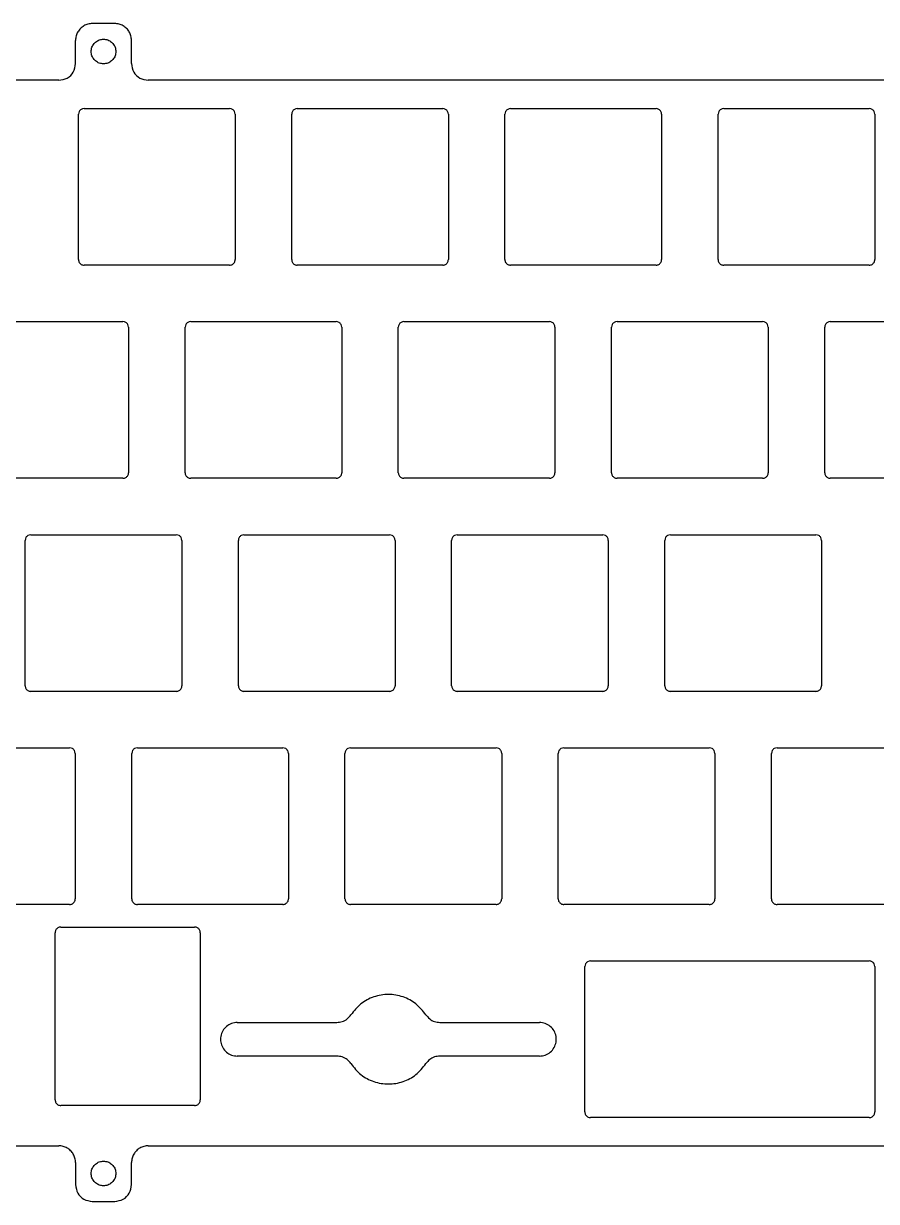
# Model space of a CAD drawing. Extents: x 0 to 305, y -146 to 105.
# Drawn here: x 74 to 150.2, y -146.5 to -41.2 of the extents above; entities that cross this region are included whole.
import ezdxf

# ---------------------------------------------------------------- set-up
doc = ezdxf.new("R2010")
doc.units = 0
doc.layers.add('Facebinder', color=7, linetype='CONTINUOUS')

msp = doc.modelspace()

# ---------------------------------------------------------------- linework, layer by layer
at = {"layer": 'Facebinder', "color": 7}
for points in [[(82.095165, -41.182013), (80.095165, -41.182013)], [(78.595165, -44.757036), (78.595165, -42.682015)], [(83.595165, -44.757036), (83.595165, -42.682015)], [(77.095166, -46.257012), (13.657681, -46.257012)], [(219.970634, -46.257012), (85.095164, -46.257012)], [(78.857465, -62.282715), (78.857465, -49.282019)], [(79.357467, -48.782036), (92.358163, -48.782036)], [(92.858162, -49.282019), (92.858162, -62.282715)], [(97.906662, -62.282715), (97.906662, -49.282019)], [(98.406661, -48.782036), (111.406658, -48.782036)], [(111.90666, -49.282019), (111.90666, -62.282715)], [(116.956658, -62.282715), (116.956658, -49.282019)], [(117.456656, -48.782036), (130.457654, -48.782036)], [(130.957656, -49.282019), (130.957656, -62.282715)], [(136.006653, -62.282715), (136.006653, -49.282019)], [(136.506652, -48.782036), (149.50765, -48.782036)], [(150.007651, -49.282019), (150.007651, -62.282715)], [(92.358163, -62.782724), (79.357467, -62.782724)], [(111.406658, -62.782724), (98.406661, -62.782724)], [(130.457654, -62.782724), (117.456656, -62.782724)], [(149.50765, -62.782724), (136.506652, -62.782724)], [(69.832469, -67.832031), (82.833165, -67.832031)], [(83.333164, -68.332014), (83.333164, -81.33271)], [(88.382463, -81.33271), (88.382463, -68.332014)], [(88.882465, -67.832031), (101.88266, -67.832031)], [(102.382662, -68.332014), (102.382662, -81.33271)], [(107.43166, -81.33271), (107.43166, -68.332014)], [(107.931659, -67.832031), (120.932656, -67.832031)], [(121.432658, -68.332014), (121.432658, -81.33271)], [(126.481655, -81.33271), (126.481655, -68.332014)], [(126.981654, -67.832031), (139.982652, -67.832031)], [(140.482653, -68.332014), (140.482653, -81.33271)], [(145.531651, -81.33271), (145.531651, -68.332014)], [(146.03165, -67.832031), (159.032648, -67.832031)], [(82.833165, -81.83272), (69.832469, -81.83272)], [(101.88266, -81.83272), (88.882465, -81.83272)], [(120.932656, -81.83272), (107.931659, -81.83272)], [(139.982652, -81.83272), (126.981654, -81.83272)], [(159.032648, -81.83272), (146.03165, -81.83272)], [(74.094966, -100.382706), (74.094966, -87.38201)], [(74.594968, -86.882027), (87.594164, -86.882027)], [(88.094165, -87.38201), (88.094165, -100.382706)], [(93.144962, -100.382706), (93.144962, -87.38201)], [(93.644662, -86.882027), (106.643659, -86.882027)], [(107.143661, -87.38201), (107.143661, -100.382706)], [(112.194659, -100.382706), (112.194659, -87.38201)], [(112.694658, -86.882027), (125.693655, -86.882027)], [(126.193656, -87.38201), (126.193656, -100.382706)], [(131.244654, -100.382706), (131.244654, -87.38201)], [(131.744653, -86.882027), (144.743651, -86.882027)], [(145.243652, -87.38201), (145.243652, -100.382706)], [(87.594164, -100.882716), (74.594968, -100.882716)], [(106.643659, -100.882716), (93.644662, -100.882716)], [(125.693655, -100.882716), (112.694658, -100.882716)], [(144.743651, -100.882716), (131.744653, -100.882716)], [(65.06997, -105.932023), (78.069166, -105.932023)], [(84.119966, -105.932023), (97.118661, -105.932023)], [(103.16966, -105.932023), (116.168657, -105.932023)], [(122.219655, -105.932023), (135.218653, -105.932023)], [(141.269651, -105.932023), (154.268648, -105.932023)], [(78.569167, -106.432006), (78.569167, -119.432808)], [(83.619964, -119.432808), (83.619964, -106.432006)], [(97.618663, -106.432006), (97.618663, -119.432808)], [(102.669661, -119.432808), (102.669661, -106.432006)], [(116.668659, -106.432006), (116.668659, -119.432808)], [(121.719657, -119.432808), (121.719657, -106.432006)], [(135.718654, -106.432006), (135.718654, -119.432808)], [(140.769652, -119.432808), (140.769652, -106.432006)], [(78.069166, -119.932817), (65.06997, -119.932817)], [(97.118661, -119.932817), (84.119966, -119.932817)], [(116.168657, -119.932817), (103.16966, -119.932817)], [(135.218653, -119.932817), (122.219655, -119.932817)], [(154.268648, -119.932817), (141.269651, -119.932817)], [(77.274842, -121.957349), (89.232662, -121.957482)], [(76.774843, -137.407458), (76.774843, -122.457365)], [(89.732661, -122.457491), (89.732661, -137.407584)], [(124.60073, -124.981992), (149.505848, -124.981992)], [(124.100731, -138.482671), (124.100731, -125.481975)], [(150.007649, -125.481975), (150.007649, -138.482671)], [(93.047815, -130.482678), (101.938813, -130.482678)], [(111.15781, -130.482678), (120.047808, -130.482678)], [(101.938813, -133.482682), (93.047815, -133.482682)], [(120.047808, -133.482682), (111.15781, -133.482682)], [(89.232662, -137.907593), (77.274842, -137.907461)], [(149.505848, -138.982681), (124.60073, -138.982681)], [(13.657681, -141.507705), (77.095166, -141.507705)], [(85.095164, -141.507705), (219.970634, -141.507705)], [(78.595165, -143.007707), (78.595165, -144.982715)], [(83.595165, -144.982715), (83.595165, -143.007707)], [(80.095165, -146.48269), (82.095165, -146.48269)]]:
    msp.add_lwpolyline(points, dxfattribs=at)
for points in [[(82.195165, -43.682034)], [(82.195165, -143.982696)]]:
    msp.add_lwpolyline(points, close=True, dxfattribs=at)
for points, knots in [([(80.095165, -41.182013), (79.963895, -41.192013), (79.702441, -41.211929), (79.336679, -41.369317), (79.021917, -41.608767), (78.782467, -41.92353), (78.62508, -42.289292), (78.605164, -42.550745), (78.595165, -42.682015)], [0, 0, 0, 0, 0.392663, 0.782076, 1.174738, 1.567401, 1.956814, 2.349477, 2.349477, 2.349477, 2.349477]), ([(83.595165, -42.682015), (83.585166, -42.550745), (83.56525, -42.289292), (83.407862, -41.92353), (83.168413, -41.608767), (82.853651, -41.369317), (82.487889, -41.211929), (82.226435, -41.192013), (82.095165, -41.182013)], [0, 0, 0, 0, 0.392663, 0.782076, 1.174738, 1.567401, 1.956814, 2.349477, 2.349477, 2.349477, 2.349477]), ([(82.195165, -43.682034), (82.182077, -43.553381), (82.156088, -43.297918), (81.953658, -42.960264), (81.657163, -42.709213), (81.289955, -42.576059), (80.900291, -42.576059), (80.533595, -42.709213), (80.235056, -42.960264), (80.040222, -43.297918), (79.972475, -43.682034), (80.040222, -44.066151), (80.235056, -44.403805), (80.533595, -44.654855), (80.900291, -44.78801), (81.289955, -44.78801), (81.657163, -44.654855), (81.953658, -44.403805), (82.156088, -44.066151), (82.182077, -43.810687), (82.195165, -43.682034)], [0, 0, 0, 0, 0.38398, 0.762462, 1.146442, 1.530422, 1.908904, 2.292884, 2.676864, 3.055346, 3.439326, 3.823306, 4.201788, 4.585768, 4.969748, 5.34823, 5.73221, 6.11619, 6.494671, 6.878652, 6.878652, 6.878652, 6.878652]), ([(77.095166, -46.257012), (77.358002, -46.215755), (77.875878, -46.134465), (78.472606, -45.537747), (78.553904, -45.019871), (78.595165, -44.757036)], [0, 0, 0, 0, 0.78428, 1.5453, 2.32958, 2.32958, 2.32958, 2.32958]), ([(83.595165, -44.757036), (83.636426, -45.019871), (83.717724, -45.537747), (84.314452, -46.134465), (84.832328, -46.215755), (85.095164, -46.257012)], [0, 0, 0, 0, 0.78428, 1.5453, 2.32958, 2.32958, 2.32958, 2.32958]), ([(79.357467, -48.782036), (79.269855, -48.795787), (79.097231, -48.822883), (78.898322, -49.021785), (78.87122, -49.194408), (78.857465, -49.282019)], [0, 0, 0, 0, 0.261424, 0.515095, 0.77652, 0.77652, 0.77652, 0.77652]), ([(92.858162, -49.282019), (92.844407, -49.194408), (92.817305, -49.021786), (92.618397, -48.822884), (92.445774, -48.795788), (92.358163, -48.782036)], [0, 0, 0, 0, 0.261424, 0.515094, 0.776517, 0.776517, 0.776517, 0.776517]), ([(98.406661, -48.782036), (98.31905, -48.795788), (98.146427, -48.822884), (97.947519, -49.021786), (97.920417, -49.194408), (97.906662, -49.282019)], [0, 0, 0, 0, 0.261424, 0.515094, 0.776517, 0.776517, 0.776517, 0.776517]), ([(111.90666, -49.282019), (111.892905, -49.194408), (111.865803, -49.021785), (111.666893, -48.822883), (111.494269, -48.795787), (111.406658, -48.782036)], [0, 0, 0, 0, 0.261424, 0.515095, 0.77652, 0.77652, 0.77652, 0.77652]), ([(117.456656, -48.782036), (117.369046, -48.795788), (117.196422, -48.822884), (116.997514, -49.021786), (116.970412, -49.194408), (116.956658, -49.282019)], [0, 0, 0, 0, 0.261424, 0.515094, 0.776517, 0.776517, 0.776517, 0.776517]), ([(130.957656, -49.282019), (130.943901, -49.194408), (130.916799, -49.021785), (130.717889, -48.822883), (130.545265, -48.795787), (130.457654, -48.782036)], [0, 0, 0, 0, 0.261424, 0.515095, 0.77652, 0.77652, 0.77652, 0.77652]), ([(136.506652, -48.782036), (136.419041, -48.795788), (136.246418, -48.822884), (136.04751, -49.021786), (136.020408, -49.194408), (136.006653, -49.282019)], [0, 0, 0, 0, 0.261424, 0.515094, 0.776517, 0.776517, 0.776517, 0.776517]), ([(150.007651, -49.282019), (149.993896, -49.194408), (149.966794, -49.021785), (149.767885, -48.822883), (149.595261, -48.795787), (149.50765, -48.782036)], [0, 0, 0, 0, 0.261424, 0.515095, 0.77652, 0.77652, 0.77652, 0.77652]), ([(78.857465, -62.282715), (78.860798, -62.326472), (78.867435, -62.413625), (78.919896, -62.535548), (78.999713, -62.64047), (79.104635, -62.720289), (79.226557, -62.772753), (79.313709, -62.779391), (79.357467, -62.782724)], [0, 0, 0, 0, 0.130889, 0.260695, 0.391585, 0.522474, 0.65228, 0.783169, 0.783169, 0.783169, 0.783169]), ([(92.358163, -62.782724), (92.40192, -62.779391), (92.489072, -62.772752), (92.610993, -62.720288), (92.715914, -62.64047), (92.795731, -62.535547), (92.848192, -62.413624), (92.854829, -62.326472), (92.858162, -62.282715)], [0, 0, 0, 0, 0.130889, 0.260694, 0.391583, 0.522472, 0.652278, 0.783167, 0.783167, 0.783167, 0.783167]), ([(97.906662, -62.282715), (97.909994, -62.326472), (97.916631, -62.413624), (97.969093, -62.535547), (98.048909, -62.64047), (98.15383, -62.720288), (98.275752, -62.772752), (98.362904, -62.779391), (98.406661, -62.782724)], [0, 0, 0, 0, 0.130889, 0.260694, 0.391583, 0.522472, 0.652278, 0.783167, 0.783167, 0.783167, 0.783167]), ([(111.406658, -62.782724), (111.450415, -62.779391), (111.537568, -62.772753), (111.65949, -62.720289), (111.764412, -62.64047), (111.844228, -62.535548), (111.89669, -62.413625), (111.903327, -62.326472), (111.90666, -62.282715)], [0, 0, 0, 0, 0.130889, 0.260695, 0.391585, 0.522474, 0.65228, 0.783169, 0.783169, 0.783169, 0.783169]), ([(116.956658, -62.282715), (116.95999, -62.326472), (116.966627, -62.413624), (117.019088, -62.535547), (117.098905, -62.64047), (117.203826, -62.720288), (117.325747, -62.772752), (117.412899, -62.779391), (117.456656, -62.782724)], [0, 0, 0, 0, 0.130889, 0.260694, 0.391583, 0.522472, 0.652278, 0.783167, 0.783167, 0.783167, 0.783167]), ([(130.457654, -62.782724), (130.501411, -62.779391), (130.588564, -62.772753), (130.710486, -62.720289), (130.815408, -62.64047), (130.895224, -62.535548), (130.947686, -62.413625), (130.954323, -62.326472), (130.957656, -62.282715)], [0, 0, 0, 0, 0.130889, 0.260695, 0.391585, 0.522474, 0.65228, 0.783169, 0.783169, 0.783169, 0.783169]), ([(136.006653, -62.282715), (136.009986, -62.326472), (136.016623, -62.413624), (136.069084, -62.535547), (136.1489, -62.64047), (136.253821, -62.720288), (136.375743, -62.772752), (136.462895, -62.779391), (136.506652, -62.782724)], [0, 0, 0, 0, 0.130889, 0.260694, 0.391583, 0.522472, 0.652278, 0.783167, 0.783167, 0.783167, 0.783167]), ([(149.50765, -62.782724), (149.551407, -62.779391), (149.638559, -62.772753), (149.760482, -62.720289), (149.865403, -62.64047), (149.94522, -62.535548), (149.997682, -62.413625), (150.004319, -62.326472), (150.007651, -62.282715)], [0, 0, 0, 0, 0.130889, 0.260695, 0.391585, 0.522474, 0.65228, 0.783169, 0.783169, 0.783169, 0.783169]), ([(83.333164, -68.332014), (83.319409, -68.244404), (83.292307, -68.071782), (83.093399, -67.87288), (82.920776, -67.845784), (82.833165, -67.832031)], [0, 0, 0, 0, 0.261424, 0.515094, 0.776517, 0.776517, 0.776517, 0.776517]), ([(88.882465, -67.832031), (88.794853, -67.845783), (88.622229, -67.872879), (88.42332, -68.071781), (88.396218, -68.244404), (88.382463, -68.332014)], [0, 0, 0, 0, 0.261424, 0.515095, 0.77652, 0.77652, 0.77652, 0.77652]), ([(102.382662, -68.332014), (102.368907, -68.244404), (102.341805, -68.071781), (102.142896, -67.872879), (101.970272, -67.845783), (101.88266, -67.832031)], [0, 0, 0, 0, 0.261424, 0.515095, 0.77652, 0.77652, 0.77652, 0.77652]), ([(107.931659, -67.832031), (107.844048, -67.845784), (107.671424, -67.87288), (107.472516, -68.071782), (107.445415, -68.244404), (107.43166, -68.332014)], [0, 0, 0, 0, 0.261424, 0.515094, 0.776517, 0.776517, 0.776517, 0.776517]), ([(121.432658, -68.332014), (121.418903, -68.244404), (121.391801, -68.071781), (121.192891, -67.872879), (121.020267, -67.845783), (120.932656, -67.832031)], [0, 0, 0, 0, 0.261424, 0.515095, 0.77652, 0.77652, 0.77652, 0.77652]), ([(126.981654, -67.832031), (126.894043, -67.845784), (126.72142, -67.87288), (126.522512, -68.071782), (126.49541, -68.244404), (126.481655, -68.332014)], [0, 0, 0, 0, 0.261424, 0.515094, 0.776517, 0.776517, 0.776517, 0.776517]), ([(140.482653, -68.332014), (140.468898, -68.244404), (140.441796, -68.071781), (140.242887, -67.872879), (140.070263, -67.845783), (139.982652, -67.832031)], [0, 0, 0, 0, 0.261424, 0.515095, 0.77652, 0.77652, 0.77652, 0.77652]), ([(146.03165, -67.832031), (145.944039, -67.845784), (145.771416, -67.87288), (145.572508, -68.071782), (145.545406, -68.244404), (145.531651, -68.332014)], [0, 0, 0, 0, 0.261424, 0.515094, 0.776517, 0.776517, 0.776517, 0.776517]), ([(82.833165, -81.83272), (82.876922, -81.829387), (82.964074, -81.822748), (83.085996, -81.770284), (83.190917, -81.690465), (83.270733, -81.585542), (83.323194, -81.46362), (83.329831, -81.376468), (83.333164, -81.33271)], [0, 0, 0, 0, 0.130889, 0.260694, 0.391583, 0.522472, 0.652278, 0.783167, 0.783167, 0.783167, 0.783167]), ([(88.382463, -81.33271), (88.385795, -81.376468), (88.392433, -81.46362), (88.444894, -81.585543), (88.524711, -81.690466), (88.629633, -81.770285), (88.751555, -81.822748), (88.838707, -81.829387), (88.882465, -81.83272)], [0, 0, 0, 0, 0.130889, 0.260695, 0.391585, 0.522474, 0.65228, 0.783169, 0.783169, 0.783169, 0.783169]), ([(101.88266, -81.83272), (101.926418, -81.829387), (102.01357, -81.822748), (102.135492, -81.770285), (102.240414, -81.690466), (102.320231, -81.585543), (102.372692, -81.46362), (102.37933, -81.376468), (102.382662, -81.33271)], [0, 0, 0, 0, 0.130889, 0.260695, 0.391585, 0.522474, 0.65228, 0.783169, 0.783169, 0.783169, 0.783169]), ([(107.43166, -81.33271), (107.434992, -81.376468), (107.441629, -81.46362), (107.494091, -81.585542), (107.573907, -81.690465), (107.678828, -81.770284), (107.800749, -81.822748), (107.887901, -81.829387), (107.931659, -81.83272)], [0, 0, 0, 0, 0.130889, 0.260694, 0.391583, 0.522472, 0.652278, 0.783167, 0.783167, 0.783167, 0.783167]), ([(120.932656, -81.83272), (120.976413, -81.829387), (121.063566, -81.822748), (121.185488, -81.770285), (121.29041, -81.690466), (121.370226, -81.585543), (121.422688, -81.46362), (121.429325, -81.376468), (121.432658, -81.33271)], [0, 0, 0, 0, 0.130889, 0.260695, 0.391585, 0.522474, 0.65228, 0.783169, 0.783169, 0.783169, 0.783169]), ([(126.481655, -81.33271), (126.484988, -81.376468), (126.491625, -81.46362), (126.544086, -81.585542), (126.623903, -81.690465), (126.728824, -81.770284), (126.850745, -81.822748), (126.937897, -81.829387), (126.981654, -81.83272)], [0, 0, 0, 0, 0.130889, 0.260694, 0.391583, 0.522472, 0.652278, 0.783167, 0.783167, 0.783167, 0.783167]), ([(139.982652, -81.83272), (140.026409, -81.829387), (140.113562, -81.822748), (140.235484, -81.770285), (140.340405, -81.690466), (140.420222, -81.585543), (140.472684, -81.46362), (140.479321, -81.376468), (140.482653, -81.33271)], [0, 0, 0, 0, 0.130889, 0.260695, 0.391585, 0.522474, 0.65228, 0.783169, 0.783169, 0.783169, 0.783169]), ([(145.531651, -81.33271), (145.534983, -81.376468), (145.541621, -81.46362), (145.594082, -81.585542), (145.673898, -81.690465), (145.778819, -81.770284), (145.900741, -81.822748), (145.987893, -81.829387), (146.03165, -81.83272)], [0, 0, 0, 0, 0.130889, 0.260694, 0.391583, 0.522472, 0.652278, 0.783167, 0.783167, 0.783167, 0.783167]), ([(74.594968, -86.882027), (74.507357, -86.895779), (74.334733, -86.922875), (74.135823, -87.121776), (74.108721, -87.294399), (74.094966, -87.38201)], [0, 0, 0, 0, 0.261424, 0.515095, 0.77652, 0.77652, 0.77652, 0.77652]), ([(88.094165, -87.38201), (88.08041, -87.294399), (88.053308, -87.121776), (87.854399, -86.922875), (87.681775, -86.895779), (87.594164, -86.882027)], [0, 0, 0, 0, 0.261424, 0.515095, 0.77652, 0.77652, 0.77652, 0.77652]), ([(93.644662, -86.882027), (93.557051, -86.895779), (93.384428, -86.922876), (93.18552, -87.121777), (93.158418, -87.2944), (93.144663, -87.38201)], [0, 0, 0, 0, 0.261424, 0.515094, 0.776517, 0.776517, 0.776517, 0.776517]), ([(107.143661, -87.38201), (107.129906, -87.294399), (107.102804, -87.121776), (106.903894, -86.922875), (106.73127, -86.895779), (106.643659, -86.882027)], [0, 0, 0, 0, 0.261424, 0.515095, 0.77652, 0.77652, 0.77652, 0.77652]), ([(112.694658, -86.882027), (112.607047, -86.895779), (112.434423, -86.922876), (112.235515, -87.121777), (112.208414, -87.2944), (112.194659, -87.38201)], [0, 0, 0, 0, 0.261424, 0.515094, 0.776517, 0.776517, 0.776517, 0.776517]), ([(126.193656, -87.38201), (126.179901, -87.294399), (126.152799, -87.121776), (125.95389, -86.922875), (125.781266, -86.895779), (125.693655, -86.882027)], [0, 0, 0, 0, 0.261424, 0.515095, 0.77652, 0.77652, 0.77652, 0.77652]), ([(131.744653, -86.882027), (131.657042, -86.895779), (131.484419, -86.922876), (131.285511, -87.121777), (131.258409, -87.2944), (131.244654, -87.38201)], [0, 0, 0, 0, 0.261424, 0.515094, 0.776517, 0.776517, 0.776517, 0.776517]), ([(145.243652, -87.38201), (145.229897, -87.294399), (145.202795, -87.121776), (145.003886, -86.922875), (144.831262, -86.895779), (144.743651, -86.882027)], [0, 0, 0, 0, 0.261424, 0.515095, 0.77652, 0.77652, 0.77652, 0.77652]), ([(74.094966, -100.382706), (74.098299, -100.426463), (74.104936, -100.513616), (74.157398, -100.635539), (74.237214, -100.740462), (74.342136, -100.82028), (74.464058, -100.872744), (74.551211, -100.879383), (74.594968, -100.882716)], [0, 0, 0, 0, 0.130889, 0.260695, 0.391585, 0.522474, 0.65228, 0.783169, 0.783169, 0.783169, 0.783169]), ([(87.594164, -100.882716), (87.637921, -100.879383), (87.725073, -100.872744), (87.846995, -100.82028), (87.951917, -100.740462), (88.031734, -100.635539), (88.084196, -100.513616), (88.090833, -100.426463), (88.094165, -100.382706)], [0, 0, 0, 0, 0.130889, 0.260695, 0.391585, 0.522474, 0.65228, 0.783169, 0.783169, 0.783169, 0.783169]), ([(93.144663, -100.382706), (93.147995, -100.426463), (93.154632, -100.513616), (93.207094, -100.635538), (93.28691, -100.740461), (93.391831, -100.820279), (93.513753, -100.872743), (93.600905, -100.879382), (93.644662, -100.882716)], [0, 0, 0, 0, 0.130889, 0.260694, 0.391583, 0.522472, 0.652278, 0.783167, 0.783167, 0.783167, 0.783167]), ([(106.643659, -100.882716), (106.687416, -100.879383), (106.774569, -100.872744), (106.896491, -100.82028), (107.001413, -100.740462), (107.081229, -100.635539), (107.133691, -100.513616), (107.140328, -100.426463), (107.143661, -100.382706)], [0, 0, 0, 0, 0.130889, 0.260695, 0.391585, 0.522474, 0.65228, 0.783169, 0.783169, 0.783169, 0.783169]), ([(112.194659, -100.382706), (112.197991, -100.426463), (112.204628, -100.513616), (112.25709, -100.635538), (112.336906, -100.740461), (112.441827, -100.820279), (112.563748, -100.872743), (112.6509, -100.879382), (112.694658, -100.882716)], [0, 0, 0, 0, 0.130889, 0.260694, 0.391583, 0.522472, 0.652278, 0.783167, 0.783167, 0.783167, 0.783167]), ([(125.693655, -100.882716), (125.737412, -100.879383), (125.824565, -100.872744), (125.946487, -100.82028), (126.051408, -100.740462), (126.131225, -100.635539), (126.183687, -100.513616), (126.190324, -100.426463), (126.193656, -100.382706)], [0, 0, 0, 0, 0.130889, 0.260695, 0.391585, 0.522474, 0.65228, 0.783169, 0.783169, 0.783169, 0.783169]), ([(131.244654, -100.382706), (131.247987, -100.426463), (131.254624, -100.513616), (131.307085, -100.635538), (131.386902, -100.740461), (131.491823, -100.820279), (131.613744, -100.872743), (131.700896, -100.879382), (131.744653, -100.882716)], [0, 0, 0, 0, 0.130889, 0.260694, 0.391583, 0.522472, 0.652278, 0.783167, 0.783167, 0.783167, 0.783167]), ([(144.743651, -100.882716), (144.787408, -100.879383), (144.87456, -100.872744), (144.996482, -100.82028), (145.101404, -100.740462), (145.181221, -100.635539), (145.233683, -100.513616), (145.24032, -100.426463), (145.243652, -100.382706)], [0, 0, 0, 0, 0.130889, 0.260695, 0.391585, 0.522474, 0.65228, 0.783169, 0.783169, 0.783169, 0.783169]), ([(78.569167, -106.432006), (78.555412, -106.344395), (78.52831, -106.171772), (78.329401, -105.97287), (78.156777, -105.945775), (78.069166, -105.932023)], [0, 0, 0, 0, 0.261424, 0.515095, 0.77652, 0.77652, 0.77652, 0.77652]), ([(84.119966, -105.932023), (84.032354, -105.945775), (83.85973, -105.97287), (83.660821, -106.171772), (83.633719, -106.344395), (83.619964, -106.432006)], [0, 0, 0, 0, 0.261424, 0.515095, 0.77652, 0.77652, 0.77652, 0.77652]), ([(97.618663, -106.432006), (97.604908, -106.344395), (97.577806, -106.171772), (97.378897, -105.97287), (97.206273, -105.945775), (97.118661, -105.932023)], [0, 0, 0, 0, 0.261424, 0.515095, 0.77652, 0.77652, 0.77652, 0.77652]), ([(103.16966, -105.932023), (103.082049, -105.945775), (102.909426, -105.972871), (102.710518, -106.171773), (102.683416, -106.344395), (102.669661, -106.432006)], [0, 0, 0, 0, 0.261424, 0.515094, 0.776517, 0.776517, 0.776517, 0.776517]), ([(116.668659, -106.432006), (116.654904, -106.344395), (116.627802, -106.171772), (116.428892, -105.97287), (116.256268, -105.945775), (116.168657, -105.932023)], [0, 0, 0, 0, 0.261424, 0.515095, 0.77652, 0.77652, 0.77652, 0.77652]), ([(122.219655, -105.932023), (122.132045, -105.945775), (121.959421, -105.972871), (121.760513, -106.171773), (121.733411, -106.344395), (121.719657, -106.432006)], [0, 0, 0, 0, 0.261424, 0.515094, 0.776517, 0.776517, 0.776517, 0.776517]), ([(135.718654, -106.432006), (135.704899, -106.344395), (135.677797, -106.171772), (135.478888, -105.97287), (135.306264, -105.945775), (135.218653, -105.932023)], [0, 0, 0, 0, 0.261424, 0.515095, 0.77652, 0.77652, 0.77652, 0.77652]), ([(141.269651, -105.932023), (141.18204, -105.945775), (141.009417, -105.972871), (140.810509, -106.171773), (140.783407, -106.344395), (140.769652, -106.432006)], [0, 0, 0, 0, 0.261424, 0.515094, 0.776517, 0.776517, 0.776517, 0.776517]), ([(78.069166, -119.932817), (78.112923, -119.929484), (78.200075, -119.922846), (78.321998, -119.870382), (78.426919, -119.790563), (78.506736, -119.685641), (78.559198, -119.563717), (78.565835, -119.476565), (78.569167, -119.432808)], [0, 0, 0, 0, 0.130889, 0.260695, 0.391585, 0.522474, 0.65228, 0.783169, 0.783169, 0.783169, 0.783169]), ([(83.619964, -119.432808), (83.623296, -119.476565), (83.629934, -119.563717), (83.682395, -119.685641), (83.762212, -119.790563), (83.867134, -119.870382), (83.989056, -119.922846), (84.076208, -119.929484), (84.119966, -119.932817)], [0, 0, 0, 0, 0.130889, 0.260695, 0.391585, 0.522474, 0.65228, 0.783169, 0.783169, 0.783169, 0.783169]), ([(97.118661, -119.932817), (97.162419, -119.929484), (97.249571, -119.922846), (97.371493, -119.870382), (97.476415, -119.790563), (97.556232, -119.685641), (97.608693, -119.563717), (97.615331, -119.476565), (97.618663, -119.432808)], [0, 0, 0, 0, 0.130889, 0.260695, 0.391585, 0.522474, 0.65228, 0.783169, 0.783169, 0.783169, 0.783169]), ([(102.669661, -119.432808), (102.672993, -119.476565), (102.67963, -119.563717), (102.732092, -119.68564), (102.811908, -119.790562), (102.916829, -119.870381), (103.038751, -119.922845), (103.125903, -119.929484), (103.16966, -119.932817)], [0, 0, 0, 0, 0.130889, 0.260694, 0.391583, 0.522472, 0.652278, 0.783167, 0.783167, 0.783167, 0.783167]), ([(116.168657, -119.932817), (116.212414, -119.929484), (116.299567, -119.922846), (116.421489, -119.870382), (116.526411, -119.790563), (116.606227, -119.685641), (116.658689, -119.563717), (116.665326, -119.476565), (116.668659, -119.432808)], [0, 0, 0, 0, 0.130889, 0.260695, 0.391585, 0.522474, 0.65228, 0.783169, 0.783169, 0.783169, 0.783169]), ([(121.719657, -119.432808), (121.722989, -119.476565), (121.729626, -119.563717), (121.782087, -119.68564), (121.861904, -119.790562), (121.966825, -119.870381), (122.088746, -119.922845), (122.175898, -119.929484), (122.219655, -119.932817)], [0, 0, 0, 0, 0.130889, 0.260694, 0.391583, 0.522472, 0.652278, 0.783167, 0.783167, 0.783167, 0.783167]), ([(135.218653, -119.932817), (135.26241, -119.929484), (135.349562, -119.922846), (135.471485, -119.870382), (135.576406, -119.790563), (135.656223, -119.685641), (135.708685, -119.563717), (135.715322, -119.476565), (135.718654, -119.432808)], [0, 0, 0, 0, 0.130889, 0.260695, 0.391585, 0.522474, 0.65228, 0.783169, 0.783169, 0.783169, 0.783169]), ([(140.769652, -119.432808), (140.772985, -119.476565), (140.779622, -119.563717), (140.832083, -119.68564), (140.911899, -119.790562), (141.01682, -119.870381), (141.138742, -119.922845), (141.225894, -119.929484), (141.269651, -119.932817)], [0, 0, 0, 0, 0.130889, 0.260694, 0.391583, 0.522472, 0.652278, 0.783167, 0.783167, 0.783167, 0.783167]), ([(77.274842, -121.957355), (77.231085, -121.960689), (77.143933, -121.967328), (77.022011, -122.019792), (76.91709, -122.09961), (76.837274, -122.204533), (76.784812, -122.326456), (76.778175, -122.413608), (76.774843, -122.457365)], [0, 0, 0, 0, 0.130889, 0.260694, 0.391583, 0.522472, 0.652278, 0.783167, 0.783167, 0.783167, 0.783167]), ([(89.732661, -122.457491), (89.729328, -122.413734), (89.722691, -122.326582), (89.67023, -122.204659), (89.590413, -122.099736), (89.485492, -122.019918), (89.363571, -121.967454), (89.276419, -121.960815), (89.232662, -121.957482)], [0, 0, 0, 0, 0.130889, 0.260694, 0.391583, 0.522472, 0.652278, 0.783167, 0.783167, 0.783167, 0.783167]), ([(124.60073, -124.981992), (124.513119, -124.995744), (124.340496, -125.022841), (124.141588, -125.221742), (124.114486, -125.394365), (124.100731, -125.481975)], [0, 0, 0, 0, 0.261424, 0.515094, 0.776517, 0.776517, 0.776517, 0.776517]), ([(150.005849, -125.481975), (149.992094, -125.394364), (149.964992, -125.221741), (149.766083, -125.02284), (149.593459, -124.995744), (149.505848, -124.981992)], [0, 0, 0, 0, 0.261424, 0.515095, 0.77652, 0.77652, 0.77652, 0.77652]), ([(150.007649, -125.481975), (149.993894, -125.394364), (149.966792, -125.221741), (149.767882, -125.02284), (149.595258, -124.995744), (149.507647, -124.981992)], [0, 0, 0, 0, 0.261424, 0.515095, 0.77652, 0.77652, 0.77652, 0.77652]), ([(109.900372, -129.800874), (109.622347, -129.452461), (109.069902, -128.760155), (107.868848, -128.133809), (106.547824, -127.906635), (105.226798, -128.133798), (104.025739, -128.760135), (103.473289, -129.452436), (103.195261, -129.800847)], [0, 0, 0, 0, 1.324836, 2.632485, 3.95732, 5.282156, 6.589805, 7.91464, 7.91464, 7.91464, 7.91464]), ([(93.047815, -130.482678), (92.872443, -130.5006), (92.524208, -130.536187), (92.064011, -130.812291), (91.721866, -131.216534), (91.540404, -131.717185), (91.540404, -132.248175), (91.721866, -132.748826), (92.064011, -133.153069), (92.524208, -133.429174), (92.872443, -133.464761), (93.047815, -133.482682)], [0, 0, 0, 0, 0.523447, 1.039402, 1.562849, 2.086296, 2.602252, 3.125698, 3.649145, 4.165101, 4.688548, 4.688548, 4.688548, 4.688548]), ([(101.938813, -130.482678), (102.104659, -130.466214), (102.4342, -130.433498), (102.884598, -130.189231), (103.091764, -129.930871), (103.196023, -129.800847)], [0, 0, 0, 0, 0.496817, 0.987188, 1.484005, 1.484005, 1.484005, 1.484005]), ([(109.900603, -129.800874), (110.004863, -129.930894), (110.212032, -130.189247), (110.662427, -130.433504), (110.991965, -130.466216), (111.15781, -130.482678)], [0, 0, 0, 0, 0.496811, 0.987177, 1.483988, 1.483988, 1.483988, 1.483988]), ([(120.047808, -133.482682), (120.22318, -133.464761), (120.571414, -133.429174), (121.031612, -133.153069), (121.373756, -132.748826), (121.555218, -132.248175), (121.555218, -131.717185), (121.373756, -131.216534), (121.031612, -130.812291), (120.571414, -130.536187), (120.22318, -130.5006), (120.047808, -130.482678)], [0, 0, 0, 0, 0.523447, 1.039402, 1.562849, 2.086296, 2.602252, 3.125698, 3.649145, 4.165101, 4.688548, 4.688548, 4.688548, 4.688548]), ([(103.196023, -134.164487), (103.091762, -134.034467), (102.884593, -133.776113), (102.434196, -133.531856), (102.104658, -133.499145), (101.938813, -133.482682)], [0, 0, 0, 0, 0.496812, 0.987179, 1.483991, 1.483991, 1.483991, 1.483991]), ([(111.15781, -133.482682), (110.991965, -133.499145), (110.662427, -133.531857), (110.212032, -133.776114), (110.004863, -134.034467), (109.900603, -134.164487)], [0, 0, 0, 0, 0.496811, 0.987177, 1.483988, 1.483988, 1.483988, 1.483988]), ([(103.195261, -134.164513), (103.473289, -134.512924), (104.025739, -135.205226), (105.226798, -135.831562), (106.547824, -136.058726), (107.868848, -135.831552), (109.069902, -135.205206), (109.622347, -134.5129), (109.900372, -134.164487)], [0, 0, 0, 0, 1.324836, 2.632485, 3.95732, 5.282156, 6.589805, 7.91464, 7.91464, 7.91464, 7.91464]), ([(76.774843, -137.407458), (76.778175, -137.451215), (76.784812, -137.538367), (76.837274, -137.66029), (76.91709, -137.765212), (77.022011, -137.845031), (77.143933, -137.897495), (77.231085, -137.904134), (77.274842, -137.907467)], [0, 0, 0, 0, 0.130889, 0.260694, 0.391583, 0.522472, 0.652278, 0.783167, 0.783167, 0.783167, 0.783167]), ([(89.232662, -137.907593), (89.276419, -137.90426), (89.363571, -137.897621), (89.485492, -137.845157), (89.590413, -137.765339), (89.67023, -137.660416), (89.722691, -137.538493), (89.729328, -137.451341), (89.732661, -137.407584)], [0, 0, 0, 0, 0.130889, 0.260694, 0.391583, 0.522472, 0.652278, 0.783167, 0.783167, 0.783167, 0.783167]), ([(124.100731, -138.482671), (124.104064, -138.526428), (124.110701, -138.61358), (124.163162, -138.735503), (124.242978, -138.840426), (124.3479, -138.920244), (124.469821, -138.972708), (124.556973, -138.979347), (124.60073, -138.982681)], [0, 0, 0, 0, 0.130889, 0.260694, 0.391583, 0.522472, 0.652278, 0.783167, 0.783167, 0.783167, 0.783167]), ([(149.505848, -138.982681), (149.549605, -138.979348), (149.636758, -138.972709), (149.75868, -138.920245), (149.863601, -138.840427), (149.943418, -138.735504), (149.99588, -138.613581), (150.002517, -138.526428), (150.005849, -138.482671)], [0, 0, 0, 0, 0.130889, 0.260695, 0.391585, 0.522474, 0.65228, 0.783169, 0.783169, 0.783169, 0.783169]), ([(149.507647, -138.982681), (149.551404, -138.979348), (149.638557, -138.972709), (149.760479, -138.920245), (149.865401, -138.840427), (149.945217, -138.735504), (149.997679, -138.613581), (150.004316, -138.526428), (150.007649, -138.482671)], [0, 0, 0, 0, 0.130889, 0.260695, 0.391585, 0.522474, 0.65228, 0.783169, 0.783169, 0.783169, 0.783169]), ([(78.595165, -143.007707), (78.585166, -142.876437), (78.56525, -142.614983), (78.407863, -142.249221), (78.168413, -141.934459), (77.853651, -141.695008), (77.487889, -141.53762), (77.226436, -141.517704), (77.095166, -141.507705)], [0, 0, 0, 0, 0.392663, 0.782076, 1.174738, 1.567401, 1.956814, 2.349477, 2.349477, 2.349477, 2.349477]), ([(85.095164, -141.507705), (84.963894, -141.517704), (84.70244, -141.53762), (84.336679, -141.695008), (84.021917, -141.934459), (83.782467, -142.249221), (83.625079, -142.614983), (83.605164, -142.876437), (83.595165, -143.007707)], [0, 0, 0, 0, 0.392663, 0.782076, 1.174738, 1.567401, 1.956814, 2.349477, 2.349477, 2.349477, 2.349477]), ([(82.195165, -143.982696), (82.182077, -143.854043), (82.156088, -143.598579), (81.953658, -143.260926), (81.657163, -143.009875), (81.289955, -142.87672), (80.900291, -142.87672), (80.533595, -143.009875), (80.235056, -143.260926), (80.040222, -143.598579), (79.972475, -143.982696), (80.040222, -144.366813), (80.235056, -144.704466), (80.533595, -144.955517), (80.900291, -145.088672), (81.289955, -145.088672), (81.657163, -144.955517), (81.953658, -144.704466), (82.156088, -144.366813), (82.182077, -144.111349), (82.195165, -143.982696)], [0, 0, 0, 0, 0.38398, 0.762462, 1.146442, 1.530422, 1.908904, 2.292884, 2.676864, 3.055346, 3.439326, 3.823306, 4.201788, 4.585768, 4.969748, 5.34823, 5.73221, 6.11619, 6.494671, 6.878652, 6.878652, 6.878652, 6.878652]), ([(78.595165, -144.982715), (78.636426, -145.24555), (78.717725, -145.763425), (79.314452, -146.360143), (79.832329, -146.441433), (80.095165, -146.48269)], [0, 0, 0, 0, 0.78428, 1.5453, 2.32958, 2.32958, 2.32958, 2.32958]), ([(82.095165, -146.48269), (82.358001, -146.441433), (82.875878, -146.360143), (83.472605, -145.763425), (83.553904, -145.24555), (83.595165, -144.982715)], [0, 0, 0, 0, 0.78428, 1.5453, 2.32958, 2.32958, 2.32958, 2.32958])]:
    msp.add_open_spline(points, degree=3, knots=knots, dxfattribs=at)

doc.saveas('drawing.dxf')
